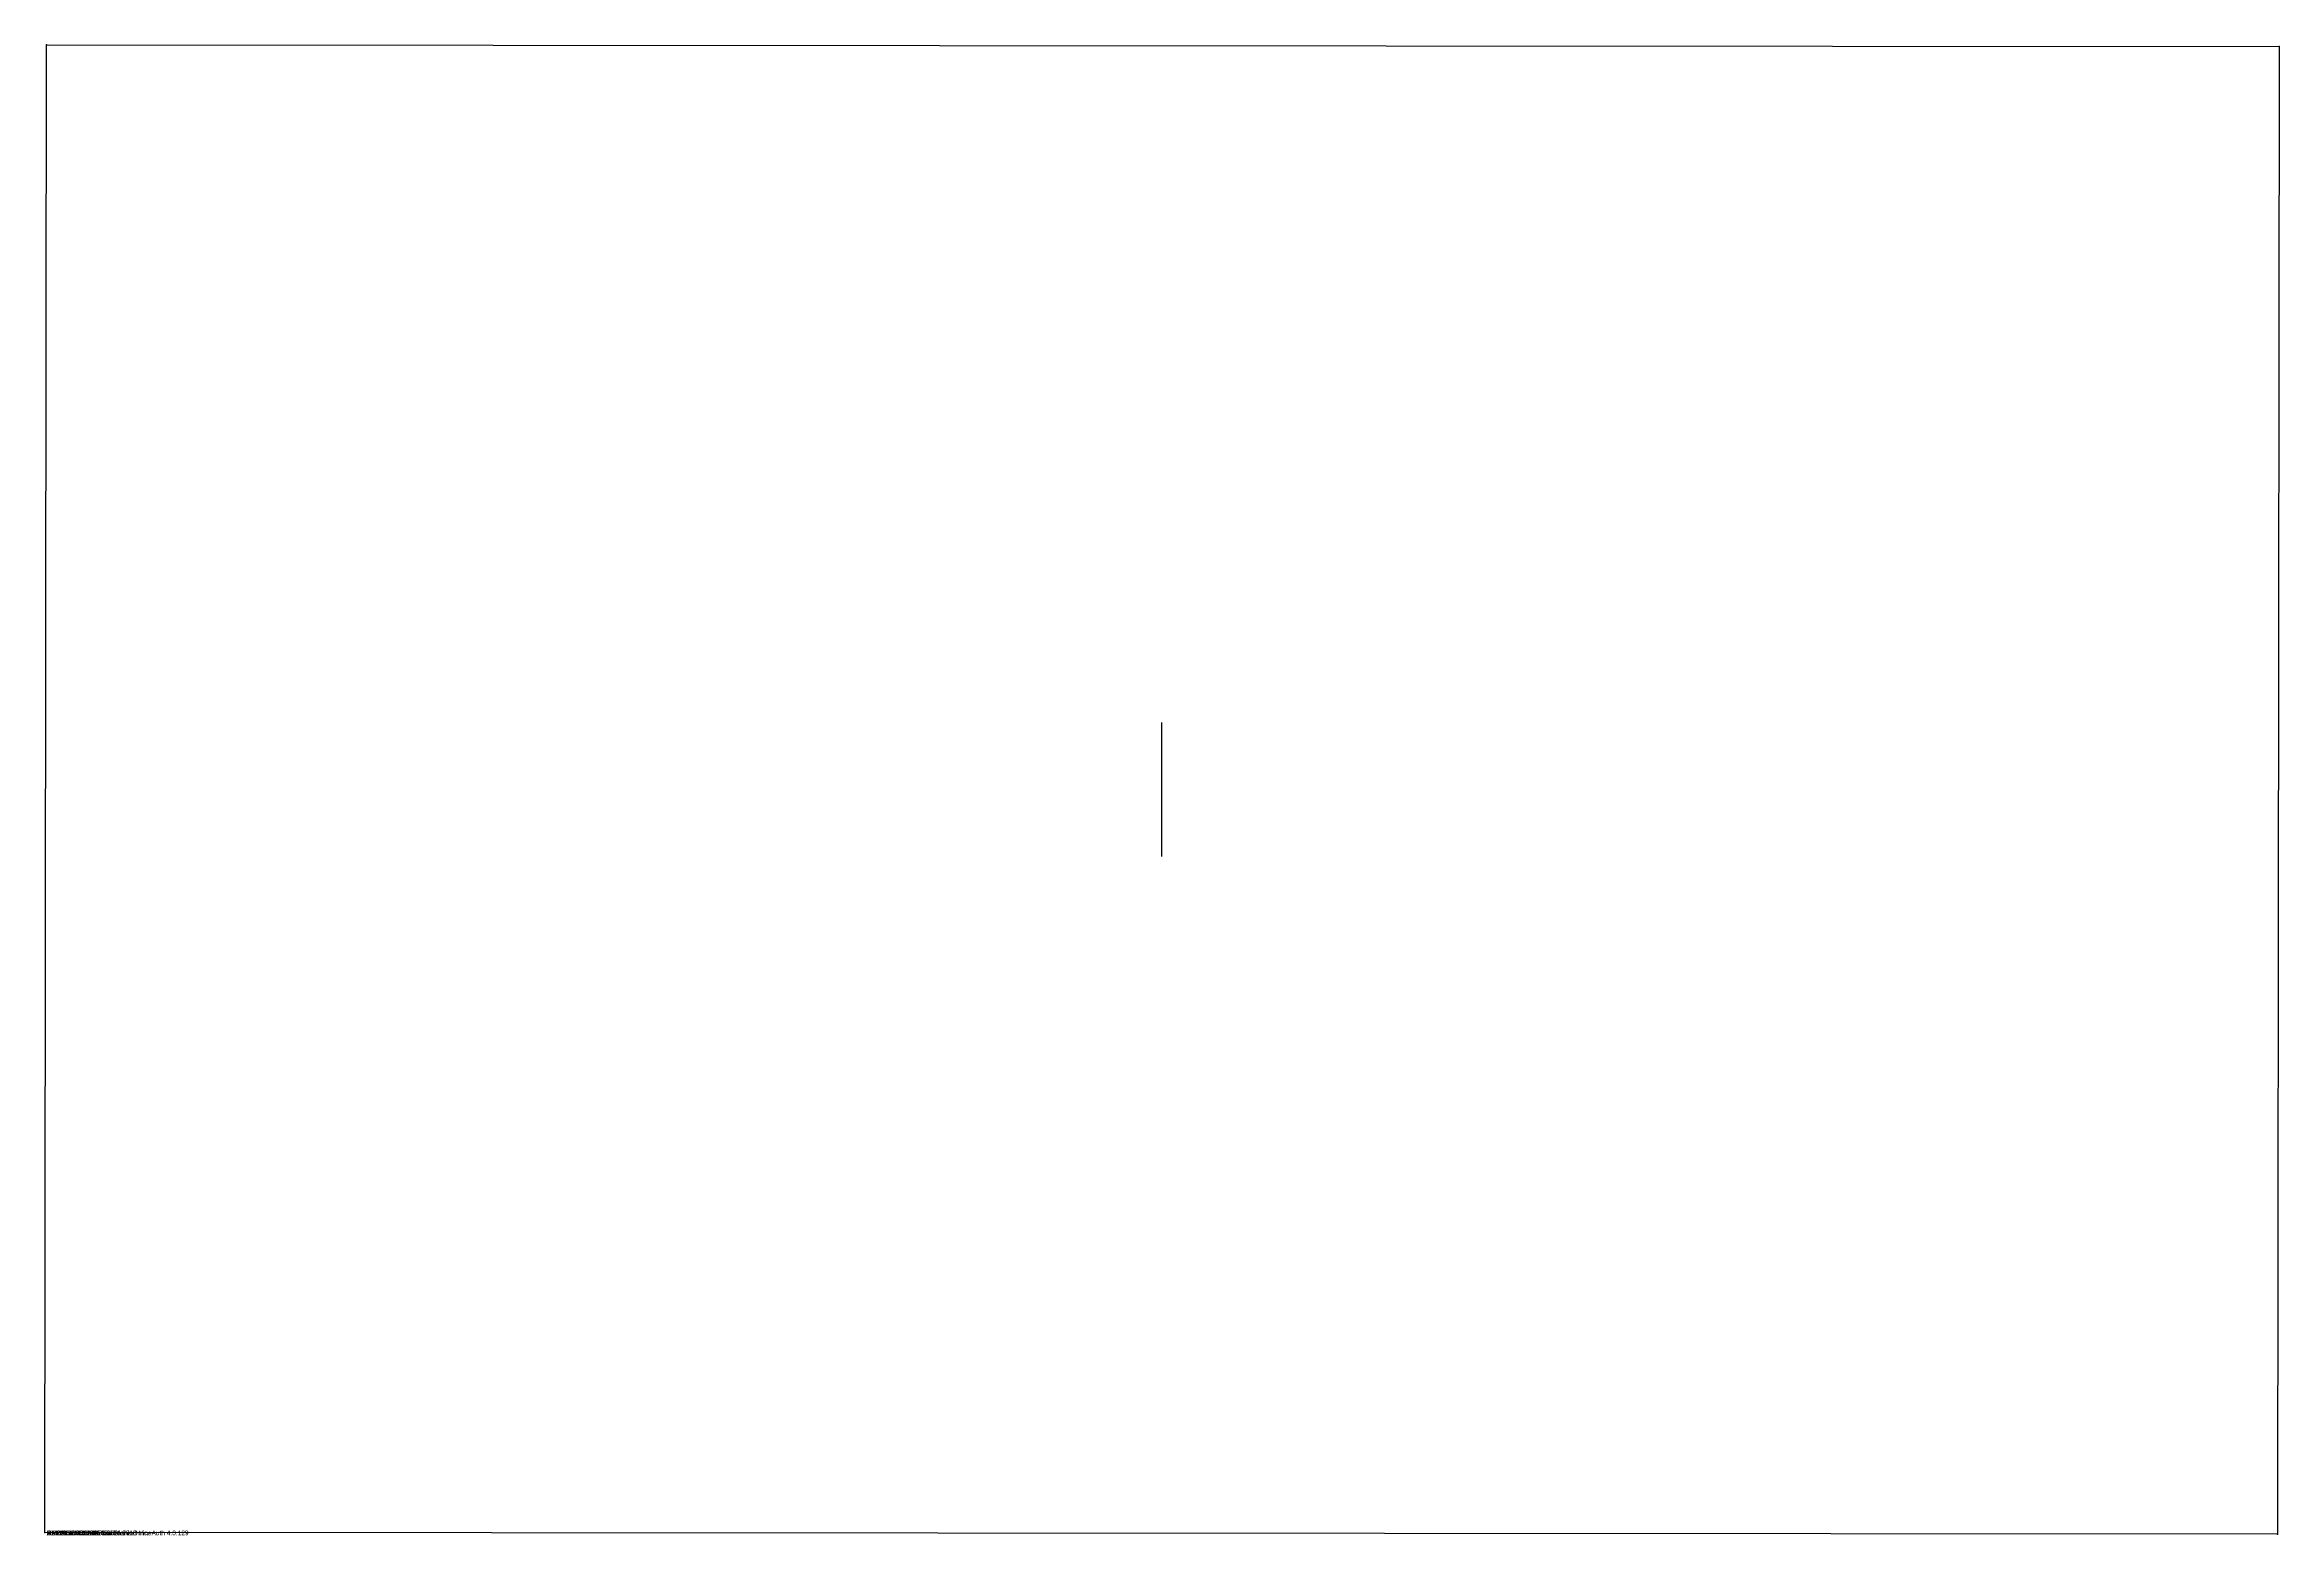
# Model space of a CAD drawing. Extents: x 0 to 118, y 0 to 79.
import ezdxf

# ---------------------------------------------------------------- set-up
doc = ezdxf.new("R2010")
doc.units = 0

# ---------------------------------------------------------------- blocks, each defined once
blk = doc.blocks.new('Pattern2D_4937_M')
at = {"layer": '1'}
blk.add_lwpolyline([(-0.107964, 0.14395), (-0.010946, 78.88369), (118.098724, 78.791443), (118.002213, 0.051346)], close=True, dxfattribs=at)
at = {"layer": '2'}
for p in [(-0.010946, 78.88369), (-0.010946, 78.88369), (118.098724, 78.791443), (118.098724, 78.791443), (-0.107964, 0.14395), (-0.107964, 0.14395), (118.002213, 0.051346), (118.002213, 0.051346)]:
    blk.add_point(p, dxfattribs=at)
at = {"layer": '7'}
blk.add_line((58.99538, 35.924213), (58.99538, 43.010826), dxfattribs=at)
at = {"layer": '84'}
blk.add_lwpolyline([(-0.107964, 0.14395), (-0.010946, 78.88369), (118.098724, 78.791443), (118.002213, 0.051346)], close=True, dxfattribs=at)

msp = doc.modelspace()

# ---------------------------------------------------------------- block references
at = {"layer": '1'}
msp.add_blockref('Pattern2D_4937_M', (0, 0), dxfattribs=at)

# ---------------------------------------------------------------- texts
for s in ['AUTHOR: CLO Virtual Fashion Inc.', 'VERSION: 3', 'STYLE NAME: clo-box', 'CREATION DATE: 23-04-2018', 'CREATION TIME: 07:52', 'SAMPLE SIZE: M', 'PRODUCT: CLO Standalone OnlineAuth 4.0.129', 'UNITS: ENGLISH']:
    msp.add_text(s, height=0.25, dxfattribs=at).set_placement((0, 0))

doc.saveas('drawing.dxf')
